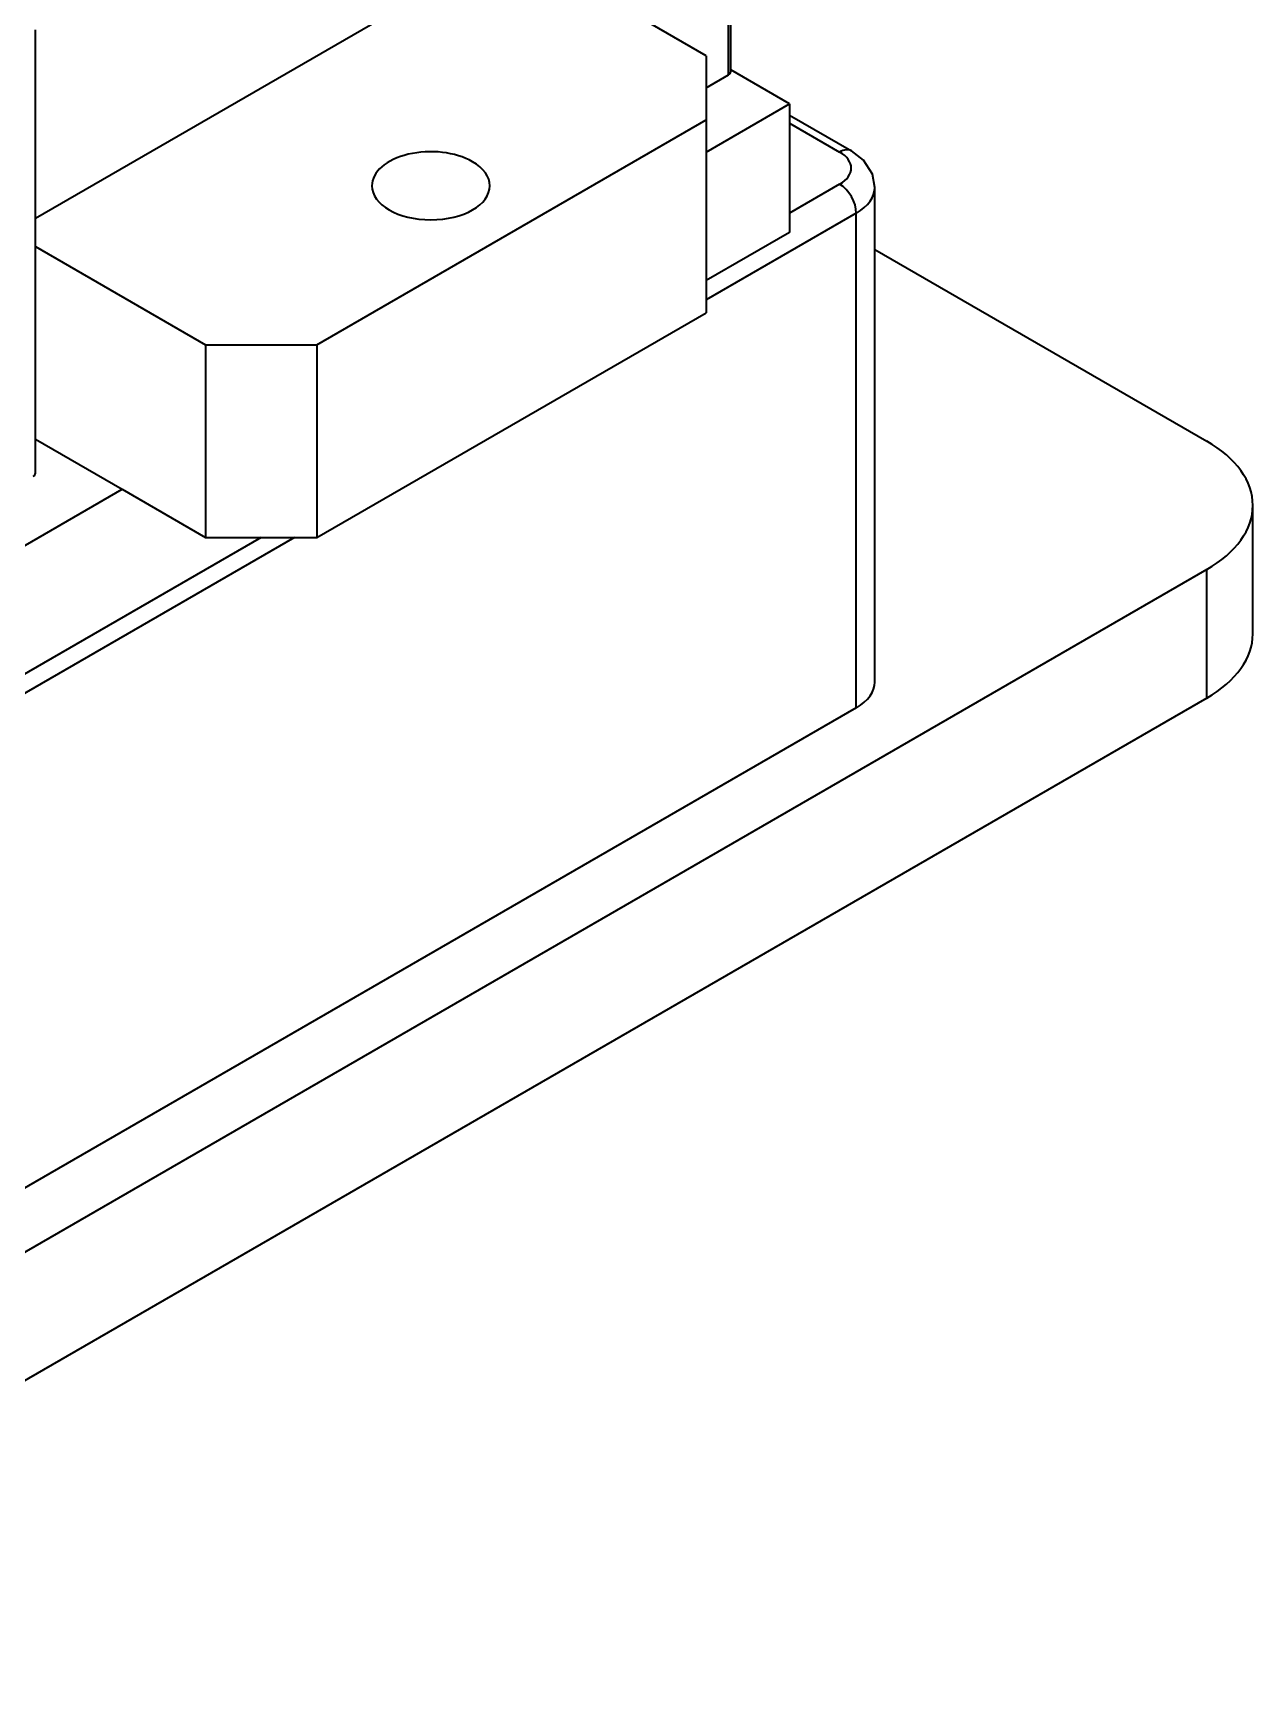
# Model space of a CAD drawing. Header units: millimetres. Extents: x -105 to 105, y -148 to 148.
# Drawn here: x 70.92 to 86.42, y -31.09 to -9.98 of the extents above; entities that cross this region are included whole.
import ezdxf

# ---------------------------------------------------------------- set-up
doc = ezdxf.new("R2010")
doc.units = ezdxf.units.MM
doc.layers.add('粗实线层', color=7, linetype='Continuous', lineweight=35)

msp = doc.modelspace()

# ---------------------------------------------------------------- linework, layer by layer
at = {"layer": '粗实线层', "color": 7, "lineweight": 35, "ltscale": 0.228258}
for p, q in [((79.783, -10.469), (79.783, -4.835)), ((79.754, -10.51), (79.754, -4.876)), ((79.471, -10.265), (76.996, -8.836)), ((70.944, -12.33), (76.925, -8.877)), ((70.944, -15.572), (70.944, -9.938)), ((79.471, -10.265), (79.471, -11.081)), ((79.471, -10.673), (79.754, -10.51)), ((80.532, -10.877), (79.783, -10.445)), ((79.471, -11.489), (80.532, -10.877)), ((80.532, -10.877), (80.532, -12.51)), ((74.521, -13.939), (79.471, -11.081)), ((79.471, -11.081), (79.471, -13.531)), ((80.532, -11.021), (81.318, -11.475)), ((80.532, -11.122), (81.168, -11.489)), ((81.168, -11.898), (80.532, -12.265)), ((81.615, -18.226), (81.615, -11.938)), ((81.38, -12.265), (79.471, -13.367)), ((81.38, -18.552), (81.38, -12.265)), ((80.532, -12.51), (79.471, -13.122)), ((70.944, -12.69), (73.107, -13.939)), ((81.615, -12.727), (85.835, -15.164)), ((74.521, -16.388), (79.471, -13.531)), ((73.107, -13.939), (73.107, -16.388)), ((73.107, -13.939), (74.521, -13.939)), ((74.521, -13.939), (74.521, -16.388)), ((70.944, -15.14), (72.046, -15.776)), ((69.925, -17.001), (72.046, -15.776)), ((72.046, -15.776), (73.107, -16.388)), ((86.421, -17.613), (86.421, -15.98)), ((74.238, -16.388), (66.955, -20.593)), ((73.814, -16.388), (69.925, -18.634)), ((73.107, -16.388), (74.521, -16.388)), ((85.835, -16.797), (63.915, -29.452)), ((85.835, -18.43), (85.835, -16.797)), ((85.835, -18.43), (63.915, -31.085)), ((81.38, -18.552), (66.955, -26.88))]:
    msp.add_line(p, q, dxfattribs=at)
msp.add_lwpolyline([(81.615, -11.938), (81.584, -11.771), (81.471, -11.594), (81.318, -11.475)], dxfattribs=at)
for centre, major_axis, start_param, end_param in [((79.683, -10.469), (-0.1, 0), 2.356194, 3.141593), ((75.971, -11.918), (0.75, 0), 0.785398, 3.141593), ((81.168, -11.734), (0.15, 0.26), 0, 0.785398), ((80.815, -11.694), (0.5, 0), 5.497787, 7.068583), ((75.971, -11.918), (0.75, 0), 0, 0.785398), ((75.971, -11.918), (0.75, 0), 3.141593, 6.283185), ((81.168, -12.143), (0.15, -0.26), 0.785398, 2.356194), ((80.815, -11.938), (0.8, 0), 5.497787, 6.283185), ((84.421, -15.98), (2, 0), 0, 0.785398), ((70.844, -15.572), (-0.1, 0), 2.356194, 3.141593), ((84.421, -15.98), (2, 0), 5.497787, 6.283185), ((84.421, -17.613), (2, 0), 5.497787, 6.283185), ((80.815, -18.226), (0.8, 0), 5.497787, 6.283185)]:
    msp.add_ellipse(centre, major_axis=major_axis, ratio=0.57735, start_param=start_param, end_param=end_param, dxfattribs=at)

doc.saveas('drawing.dxf')
